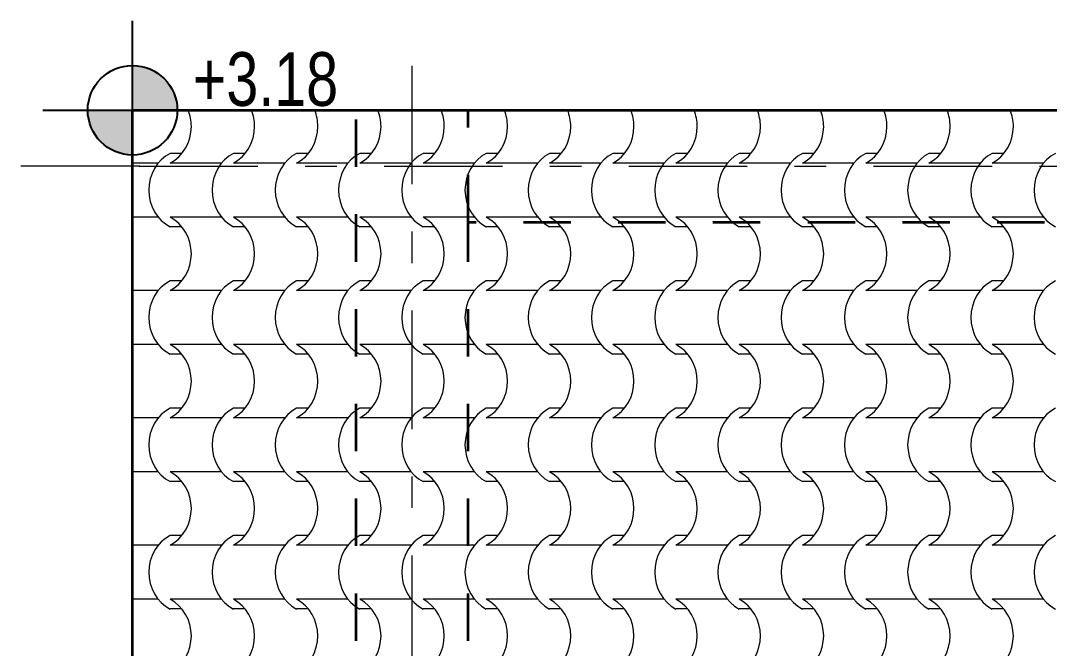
# Model space of a CAD drawing. Header units: millimetres. Extents: x -440 to 2671, y 0 to 297.
# Drawn here: x -371.82 to -325.85, y 210.46 to 238.5 of the extents above; entities that cross this region are included whole.
import ezdxf

# ---------------------------------------------------------------- set-up
doc = ezdxf.new("R2010")
doc.units = ezdxf.units.MM
doc.header["$MEASUREMENT"] = 0
doc.set_wipeout_variables(frame=1)
for name, pattern in [('- Двойно прекъснати линии', [10.936111, 5.291667, -2.116667, 1.411111, -2.116667]), ('- Прекъснати линия', [4.233333, 2.116667, -2.116667]), ('Wipeout_Contour', [1000, 0, -1000])]:
    doc.linetypes.add(name, pattern=pattern)
for name, color, linetype, lineweight, true_color in [('1', 7, 'Continuous', 13, 0x2b2b2b), ('58', 7, 'Continuous', 25, 0xdf0000), ('65', 7, 'Continuous', 20, 0x4e4e4e)]:
    doc.layers.add(name, color=color, linetype=linetype, lineweight=lineweight, true_color=true_color)
doc.layers.add('102', color=254, linetype='Continuous', lineweight=15)
doc.layers.add('41', color=7, linetype='Continuous', lineweight=35)
doc.styles.add('GENERATED_STYLE_6', font='GOTHIC.TTF')

# ---------------------------------------------------------------- blocks, each defined once
blk = doc.blocks.new('*X44')
at = {"layer": '102', "color": 254, "linetype": 'Continuous', "lineweight": 15}
for p, q in [((75.578, 232.571), (75.051, 232.571)), ((78.403, 232.571), (77.876, 232.571)), ((81.228, 232.571), (80.702, 232.571)), ((84.054, 232.571), (83.527, 232.571)), ((86.879, 232.571), (86.352, 232.571)), ((89.705, 232.571), (89.178, 232.571)), ((92.53, 232.571), (92.003, 232.571)), ((95.355, 232.571), (94.829, 232.571)), ((98.181, 232.571), (97.654, 232.571)), ((101.006, 232.571), (100.479, 232.571)), ((103.832, 232.571), (103.305, 232.571)), ((106.657, 232.571), (106.13, 232.571)), ((109.482, 232.571), (108.956, 232.571)), ((112.308, 232.571), (111.781, 232.571)), ((74.517, 232.131), (73.371, 232.131)), ((76.197, 232.131), (75.051, 232.131)), ((77.343, 232.131), (76.197, 232.131)), ((79.022, 232.131), (77.876, 232.131)), ((80.168, 232.131), (79.022, 232.131)), ((81.848, 232.131), (80.702, 232.131)), ((82.993, 232.131), (81.848, 232.131)), ((84.673, 232.131), (83.527, 232.131)), ((85.819, 232.131), (84.673, 232.131)), ((87.498, 232.131), (86.352, 232.131)), ((88.644, 232.131), (87.498, 232.131)), ((90.324, 232.131), (89.178, 232.131)), ((91.47, 232.131), (90.324, 232.131)), ((93.149, 232.131), (92.003, 232.131)), ((94.295, 232.131), (93.149, 232.131)), ((95.974, 232.131), (94.829, 232.131)), ((97.12, 232.131), (95.974, 232.131)), ((98.8, 232.131), (97.654, 232.131)), ((99.946, 232.131), (98.8, 232.131)), ((101.625, 232.131), (100.479, 232.131)), ((102.771, 232.131), (101.625, 232.131)), ((104.451, 232.131), (103.305, 232.131)), ((105.597, 232.131), (104.451, 232.131)), ((107.276, 232.131), (106.13, 232.131)), ((108.422, 232.131), (107.276, 232.131)), ((110.101, 232.131), (108.956, 232.131)), ((111.247, 232.131), (110.101, 232.131)), ((112.927, 232.131), (111.781, 232.131)), ((114.073, 232.131), (112.927, 232.131)), ((74.517, 229.726), (73.371, 229.726)), ((76.197, 229.726), (75.051, 229.726)), ((77.343, 229.726), (76.197, 229.726)), ((79.022, 229.726), (77.876, 229.726)), ((80.168, 229.726), (79.022, 229.726)), ((81.848, 229.726), (80.702, 229.726)), ((82.993, 229.726), (81.848, 229.726)), ((84.673, 229.726), (83.527, 229.726)), ((85.819, 229.726), (84.673, 229.726)), ((87.498, 229.726), (86.352, 229.726)), ((88.644, 229.726), (87.498, 229.726)), ((90.324, 229.726), (89.178, 229.726)), ((91.47, 229.726), (90.324, 229.726)), ((93.149, 229.726), (92.003, 229.726)), ((94.295, 229.726), (93.149, 229.726)), ((95.974, 229.726), (94.829, 229.726)), ((97.12, 229.726), (95.974, 229.726)), ((98.8, 229.726), (97.654, 229.726)), ((99.946, 229.726), (98.8, 229.726)), ((101.625, 229.726), (100.479, 229.726)), ((102.771, 229.726), (101.625, 229.726)), ((104.451, 229.726), (103.305, 229.726)), ((105.597, 229.726), (104.451, 229.726)), ((107.276, 229.726), (106.13, 229.726)), ((108.422, 229.726), (107.276, 229.726)), ((110.101, 229.726), (108.956, 229.726)), ((111.247, 229.726), (110.101, 229.726)), ((112.927, 229.726), (111.781, 229.726)), ((114.073, 229.726), (112.927, 229.726)), ((75.578, 229.286), (75.051, 229.286)), ((78.403, 229.286), (77.876, 229.286)), ((81.228, 229.286), (80.702, 229.286)), ((84.054, 229.286), (83.527, 229.286)), ((86.879, 229.286), (86.352, 229.286)), ((89.705, 229.286), (89.178, 229.286)), ((92.53, 229.286), (92.003, 229.286)), ((95.355, 229.286), (94.829, 229.286)), ((98.181, 229.286), (97.654, 229.286)), ((101.006, 229.286), (100.479, 229.286)), ((103.832, 229.286), (103.305, 229.286)), ((106.657, 229.286), (106.13, 229.286)), ((109.482, 229.286), (108.956, 229.286)), ((112.308, 229.286), (111.781, 229.286)), ((75.578, 226.881), (75.051, 226.881)), ((78.403, 226.881), (77.876, 226.881)), ((81.228, 226.881), (80.702, 226.881)), ((84.054, 226.881), (83.527, 226.881)), ((86.879, 226.881), (86.352, 226.881)), ((89.705, 226.881), (89.178, 226.881)), ((92.53, 226.881), (92.003, 226.881)), ((95.355, 226.881), (94.829, 226.881)), ((98.181, 226.881), (97.654, 226.881)), ((101.006, 226.881), (100.479, 226.881)), ((103.832, 226.881), (103.305, 226.881)), ((106.657, 226.881), (106.13, 226.881)), ((109.482, 226.881), (108.956, 226.881)), ((112.308, 226.881), (111.781, 226.881)), ((74.517, 226.441), (73.371, 226.441)), ((76.197, 226.441), (75.051, 226.441)), ((77.343, 226.441), (76.197, 226.441)), ((79.022, 226.441), (77.876, 226.441)), ((80.168, 226.441), (79.022, 226.441)), ((81.848, 226.441), (80.702, 226.441)), ((82.993, 226.441), (81.848, 226.441)), ((84.673, 226.441), (83.527, 226.441)), ((85.819, 226.441), (84.673, 226.441)), ((87.498, 226.441), (86.352, 226.441)), ((88.644, 226.441), (87.498, 226.441)), ((90.324, 226.441), (89.178, 226.441)), ((91.47, 226.441), (90.324, 226.441)), ((93.149, 226.441), (92.003, 226.441)), ((94.295, 226.441), (93.149, 226.441)), ((95.974, 226.441), (94.829, 226.441)), ((97.12, 226.441), (95.974, 226.441)), ((98.8, 226.441), (97.654, 226.441)), ((99.946, 226.441), (98.8, 226.441)), ((101.625, 226.441), (100.479, 226.441)), ((102.771, 226.441), (101.625, 226.441)), ((104.451, 226.441), (103.305, 226.441)), ((105.597, 226.441), (104.451, 226.441)), ((107.276, 226.441), (106.13, 226.441)), ((108.422, 226.441), (107.276, 226.441)), ((110.101, 226.441), (108.956, 226.441)), ((111.247, 226.441), (110.101, 226.441)), ((112.927, 226.441), (111.781, 226.441)), ((114.073, 226.441), (112.927, 226.441)), ((74.517, 224.036), (73.371, 224.036)), ((76.197, 224.036), (75.051, 224.036)), ((77.343, 224.036), (76.197, 224.036)), ((79.022, 224.036), (77.876, 224.036)), ((80.168, 224.036), (79.022, 224.036)), ((81.848, 224.036), (80.702, 224.036)), ((82.993, 224.036), (81.848, 224.036)), ((84.673, 224.036), (83.527, 224.036)), ((85.819, 224.036), (84.673, 224.036)), ((87.498, 224.036), (86.352, 224.036)), ((88.644, 224.036), (87.498, 224.036)), ((90.324, 224.036), (89.178, 224.036)), ((91.47, 224.036), (90.324, 224.036)), ((93.149, 224.036), (92.003, 224.036)), ((94.295, 224.036), (93.149, 224.036)), ((95.974, 224.036), (94.829, 224.036)), ((97.12, 224.036), (95.974, 224.036)), ((98.8, 224.036), (97.654, 224.036)), ((99.946, 224.036), (98.8, 224.036)), ((101.625, 224.036), (100.479, 224.036)), ((102.771, 224.036), (101.625, 224.036)), ((104.451, 224.036), (103.305, 224.036)), ((105.597, 224.036), (104.451, 224.036)), ((107.276, 224.036), (106.13, 224.036)), ((108.422, 224.036), (107.276, 224.036)), ((110.101, 224.036), (108.956, 224.036)), ((111.247, 224.036), (110.101, 224.036)), ((112.927, 224.036), (111.781, 224.036)), ((114.073, 224.036), (112.927, 224.036)), ((75.578, 223.596), (75.051, 223.596)), ((78.403, 223.596), (77.876, 223.596)), ((81.228, 223.596), (80.702, 223.596)), ((84.054, 223.596), (83.527, 223.596)), ((86.879, 223.596), (86.352, 223.596)), ((89.705, 223.596), (89.178, 223.596)), ((92.53, 223.596), (92.003, 223.596)), ((95.355, 223.596), (94.829, 223.596)), ((98.181, 223.596), (97.654, 223.596)), ((101.006, 223.596), (100.479, 223.596)), ((103.832, 223.596), (103.305, 223.596)), ((106.657, 223.596), (106.13, 223.596)), ((109.482, 223.596), (108.956, 223.596)), ((112.308, 223.596), (111.781, 223.596)), ((75.578, 221.191), (75.051, 221.191)), ((78.403, 221.191), (77.876, 221.191)), ((81.228, 221.191), (80.702, 221.191)), ((84.054, 221.191), (83.527, 221.191)), ((86.879, 221.191), (86.352, 221.191)), ((89.705, 221.191), (89.178, 221.191)), ((92.53, 221.191), (92.003, 221.191)), ((95.355, 221.191), (94.829, 221.191)), ((98.181, 221.191), (97.654, 221.191)), ((101.006, 221.191), (100.479, 221.191)), ((103.832, 221.191), (103.305, 221.191)), ((106.657, 221.191), (106.13, 221.191)), ((109.482, 221.191), (108.956, 221.191)), ((112.308, 221.191), (111.781, 221.191)), ((74.517, 220.751), (73.371, 220.751)), ((76.197, 220.751), (75.051, 220.751)), ((77.343, 220.751), (76.197, 220.751)), ((79.022, 220.751), (77.876, 220.751)), ((80.168, 220.751), (79.022, 220.751)), ((81.848, 220.751), (80.702, 220.751)), ((82.993, 220.751), (81.848, 220.751)), ((84.673, 220.751), (83.527, 220.751)), ((85.819, 220.751), (84.673, 220.751)), ((87.498, 220.751), (86.352, 220.751)), ((88.644, 220.751), (87.498, 220.751)), ((90.324, 220.751), (89.178, 220.751)), ((91.47, 220.751), (90.324, 220.751)), ((93.149, 220.751), (92.003, 220.751)), ((94.295, 220.751), (93.149, 220.751)), ((95.974, 220.751), (94.829, 220.751)), ((97.12, 220.751), (95.974, 220.751)), ((98.8, 220.751), (97.654, 220.751)), ((99.946, 220.751), (98.8, 220.751)), ((101.625, 220.751), (100.479, 220.751)), ((102.771, 220.751), (101.625, 220.751)), ((104.451, 220.751), (103.305, 220.751)), ((105.597, 220.751), (104.451, 220.751)), ((107.276, 220.751), (106.13, 220.751)), ((108.422, 220.751), (107.276, 220.751)), ((110.101, 220.751), (108.956, 220.751)), ((111.247, 220.751), (110.101, 220.751)), ((112.927, 220.751), (111.781, 220.751)), ((114.073, 220.751), (112.927, 220.751)), ((74.517, 218.347), (73.371, 218.347)), ((76.197, 218.347), (75.051, 218.347)), ((75.578, 217.907), (75.051, 217.907)), ((77.343, 218.347), (76.197, 218.347)), ((79.022, 218.347), (77.876, 218.347)), ((78.403, 217.907), (77.876, 217.907)), ((80.168, 218.347), (79.022, 218.347)), ((81.848, 218.347), (80.702, 218.347)), ((81.228, 217.907), (80.702, 217.907)), ((82.993, 218.347), (81.848, 218.347)), ((84.673, 218.347), (83.527, 218.347)), ((84.054, 217.907), (83.527, 217.907)), ((85.819, 218.347), (84.673, 218.347)), ((87.498, 218.347), (86.352, 218.347)), ((86.879, 217.907), (86.352, 217.907)), ((88.644, 218.347), (87.498, 218.347)), ((90.324, 218.347), (89.178, 218.347)), ((89.705, 217.907), (89.178, 217.907)), ((91.47, 218.347), (90.324, 218.347)), ((93.149, 218.347), (92.003, 218.347)), ((92.53, 217.907), (92.003, 217.907)), ((94.295, 218.347), (93.149, 218.347)), ((95.974, 218.347), (94.829, 218.347)), ((95.355, 217.907), (94.829, 217.907)), ((97.12, 218.347), (95.974, 218.347)), ((98.8, 218.347), (97.654, 218.347)), ((98.181, 217.907), (97.654, 217.907)), ((99.946, 218.347), (98.8, 218.347)), ((101.625, 218.347), (100.479, 218.347)), ((101.006, 217.907), (100.479, 217.907)), ((102.771, 218.347), (101.625, 218.347)), ((104.451, 218.347), (103.305, 218.347)), ((103.832, 217.907), (103.305, 217.907)), ((105.597, 218.347), (104.451, 218.347)), ((107.276, 218.347), (106.13, 218.347)), ((106.657, 217.907), (106.13, 217.907)), ((108.422, 218.347), (107.276, 218.347)), ((110.101, 218.347), (108.956, 218.347)), ((109.482, 217.907), (108.956, 217.907)), ((111.247, 218.347), (110.101, 218.347)), ((112.927, 218.347), (111.781, 218.347)), ((112.308, 217.907), (111.781, 217.907)), ((114.073, 218.347), (112.927, 218.347)), ((75.578, 215.502), (75.051, 215.502)), ((78.403, 215.502), (77.876, 215.502)), ((81.228, 215.502), (80.702, 215.502)), ((84.054, 215.502), (83.527, 215.502)), ((86.879, 215.502), (86.352, 215.502)), ((89.705, 215.502), (89.178, 215.502)), ((92.53, 215.502), (92.003, 215.502)), ((95.355, 215.502), (94.829, 215.502)), ((98.181, 215.502), (97.654, 215.502)), ((101.006, 215.502), (100.479, 215.502)), ((103.832, 215.502), (103.305, 215.502)), ((106.657, 215.502), (106.13, 215.502)), ((109.482, 215.502), (108.956, 215.502)), ((112.308, 215.502), (111.781, 215.502)), ((74.517, 215.062), (73.371, 215.062)), ((76.197, 215.062), (75.051, 215.062)), ((77.343, 215.062), (76.197, 215.062)), ((79.022, 215.062), (77.876, 215.062)), ((80.168, 215.062), (79.022, 215.062)), ((81.848, 215.062), (80.702, 215.062)), ((82.993, 215.062), (81.848, 215.062)), ((84.673, 215.062), (83.527, 215.062)), ((85.819, 215.062), (84.673, 215.062)), ((87.498, 215.062), (86.352, 215.062)), ((88.644, 215.062), (87.498, 215.062)), ((90.324, 215.062), (89.178, 215.062)), ((91.47, 215.062), (90.324, 215.062)), ((93.149, 215.062), (92.003, 215.062)), ((94.295, 215.062), (93.149, 215.062)), ((95.974, 215.062), (94.829, 215.062)), ((97.12, 215.062), (95.974, 215.062)), ((98.8, 215.062), (97.654, 215.062)), ((99.946, 215.062), (98.8, 215.062)), ((101.625, 215.062), (100.479, 215.062)), ((102.771, 215.062), (101.625, 215.062)), ((104.451, 215.062), (103.305, 215.062)), ((105.597, 215.062), (104.451, 215.062)), ((107.276, 215.062), (106.13, 215.062)), ((108.422, 215.062), (107.276, 215.062)), ((110.101, 215.062), (108.956, 215.062)), ((111.247, 215.062), (110.101, 215.062)), ((112.927, 215.062), (111.781, 215.062)), ((114.073, 215.062), (112.927, 215.062)), ((74.517, 212.657), (73.371, 212.657)), ((76.197, 212.657), (75.051, 212.657)), ((77.343, 212.657), (76.197, 212.657)), ((79.022, 212.657), (77.876, 212.657)), ((80.168, 212.657), (79.022, 212.657)), ((81.848, 212.657), (80.702, 212.657)), ((82.993, 212.657), (81.848, 212.657)), ((84.673, 212.657), (83.527, 212.657)), ((85.819, 212.657), (84.673, 212.657)), ((87.498, 212.657), (86.352, 212.657)), ((88.644, 212.657), (87.498, 212.657)), ((90.324, 212.657), (89.178, 212.657)), ((91.47, 212.657), (90.324, 212.657)), ((93.149, 212.657), (92.003, 212.657)), ((94.295, 212.657), (93.149, 212.657)), ((95.974, 212.657), (94.829, 212.657)), ((97.12, 212.657), (95.974, 212.657)), ((98.8, 212.657), (97.654, 212.657)), ((99.946, 212.657), (98.8, 212.657)), ((101.625, 212.657), (100.479, 212.657)), ((102.771, 212.657), (101.625, 212.657)), ((104.451, 212.657), (103.305, 212.657)), ((105.597, 212.657), (104.451, 212.657)), ((107.276, 212.657), (106.13, 212.657)), ((108.422, 212.657), (107.276, 212.657)), ((110.101, 212.657), (108.956, 212.657)), ((111.247, 212.657), (110.101, 212.657)), ((112.927, 212.657), (111.781, 212.657)), ((114.073, 212.657), (112.927, 212.657)), ((75.578, 212.217), (75.051, 212.217)), ((78.403, 212.217), (77.876, 212.217)), ((81.228, 212.217), (80.702, 212.217)), ((84.054, 212.217), (83.527, 212.217)), ((86.879, 212.217), (86.352, 212.217)), ((89.705, 212.217), (89.178, 212.217)), ((92.53, 212.217), (92.003, 212.217)), ((95.355, 212.217), (94.829, 212.217)), ((98.181, 212.217), (97.654, 212.217)), ((101.006, 212.217), (100.479, 212.217)), ((103.832, 212.217), (103.305, 212.217)), ((106.657, 212.217), (106.13, 212.217)), ((109.482, 212.217), (108.956, 212.217)), ((112.308, 212.217), (111.781, 212.217))]:
    blk.add_line(p, q, dxfattribs=at)
for centre, major_axis, start_param, end_param in [((74.262, 233.768), (0, 1.849), 4.715365, 5.118345), ((77.088, 233.768), (0, 1.849), 4.715365, 5.118346), ((79.913, 233.768), (0, 1.849), 4.715365, 5.118346), ((82.738, 233.768), (0, 1.849), 4.715365, 5.118346), ((85.564, 233.768), (0, 1.849), 4.715365, 5.118347), ((88.389, 233.768), (0, 1.849), 4.715365, 5.118347), ((91.215, 233.768), (0, 1.849), 4.715365, 5.118347), ((94.04, 233.768), (0, 1.849), 4.715365, 5.118347), ((96.865, 233.768), (0, 1.849), 4.715365, 5.118348), ((99.691, 233.768), (0, 1.849), 4.715365, 5.118348), ((102.516, 233.768), (0, 1.849), 4.715365, 5.118348), ((105.342, 233.768), (0, 1.849), 4.715365, 5.118349), ((108.167, 233.768), (0, 1.849), 4.715365, 5.118349), ((110.992, 233.768), (0, 1.849), 4.715365, 5.118349), ((74.262, 233.779), (0, 1.849), 3.612631, 4.709413), ((77.088, 233.779), (0, 1.849), 3.612631, 4.709413), ((79.913, 233.779), (0, 1.849), 3.612631, 4.709413), ((82.738, 233.779), (0, 1.849), 3.612631, 4.709413), ((85.564, 233.779), (0, 1.849), 3.612631, 4.709413), ((88.389, 233.779), (0, 1.849), 3.612631, 4.709413), ((91.215, 233.779), (0, 1.849), 3.612631, 4.709413), ((94.04, 233.779), (0, 1.849), 3.612631, 4.709413), ((96.865, 233.779), (0, 1.849), 3.612631, 4.709413), ((99.691, 233.779), (0, 1.849), 3.612631, 4.709413), ((102.516, 233.779), (0, 1.849), 3.612631, 4.709413), ((105.342, 233.779), (0, 1.849), 3.612631, 4.709413), ((108.167, 233.779), (0, 1.849), 3.612631, 4.709413), ((110.992, 233.779), (0, 1.849), 3.612631, 4.709413), ((75.827, 230.928), (0, 1.839), 0.466079, 2.675513), ((78.653, 230.928), (0, 1.839), 0.466079, 2.675513), ((81.478, 230.928), (0, 1.839), 0.466079, 2.675513), ((84.303, 230.928), (0, 1.839), 0.466079, 2.675513), ((87.129, 230.928), (0, 1.839), 0.466079, 2.675513), ((89.954, 230.928), (0, 1.839), 0.466079, 2.675513), ((92.78, 230.928), (0, 1.839), 0.466079, 2.675513), ((95.605, 230.928), (0, 1.839), 0.466079, 2.675513), ((98.43, 230.928), (0, 1.839), 0.466079, 2.675513), ((101.256, 230.928), (0, 1.839), 0.466079, 2.675513), ((104.081, 230.928), (0, 1.839), 0.466079, 2.675513), ((106.907, 230.928), (0, 1.839), 0.466079, 2.675513), ((109.732, 230.928), (0, 1.839), 0.466079, 2.675513), ((112.557, 230.928), (0, 1.839), 0.466079, 2.675513), ((115.383, 230.928), (0, 1.839), 0.466079, 2.675513), ((74.262, 228.078), (0, 1.849), 4.715365, 5.812147), ((77.088, 228.078), (0, 1.849), 4.715365, 5.812147), ((79.913, 228.078), (0, 1.849), 4.715365, 5.812147), ((82.738, 228.078), (0, 1.849), 4.715365, 5.812147), ((85.564, 228.078), (0, 1.849), 4.715365, 5.812147), ((88.389, 228.078), (0, 1.849), 4.715365, 5.812147), ((91.215, 228.078), (0, 1.849), 4.715365, 5.812147), ((94.04, 228.078), (0, 1.849), 4.715365, 5.812147), ((96.865, 228.078), (0, 1.849), 4.715365, 5.812147), ((99.691, 228.078), (0, 1.849), 4.715365, 5.812147), ((102.516, 228.078), (0, 1.849), 4.715365, 5.812147), ((105.342, 228.078), (0, 1.849), 4.715365, 5.812147), ((108.167, 228.078), (0, 1.849), 4.715365, 5.812147), ((110.992, 228.078), (0, 1.849), 4.715365, 5.812147), ((74.262, 228.089), (0, 1.849), 3.612631, 4.709413), ((77.088, 228.089), (0, 1.849), 3.612631, 4.709413), ((79.913, 228.089), (0, 1.849), 3.612631, 4.709413), ((82.738, 228.089), (0, 1.849), 3.612631, 4.709413), ((85.564, 228.089), (0, 1.849), 3.612631, 4.709413), ((88.389, 228.089), (0, 1.849), 3.612631, 4.709413), ((91.215, 228.089), (0, 1.849), 3.612631, 4.709413), ((94.04, 228.089), (0, 1.849), 3.612631, 4.709413), ((96.865, 228.089), (0, 1.849), 3.612631, 4.709413), ((99.691, 228.089), (0, 1.849), 3.612631, 4.709413), ((102.516, 228.089), (0, 1.849), 3.612631, 4.709413), ((105.342, 228.089), (0, 1.849), 3.612631, 4.709413), ((108.167, 228.089), (0, 1.849), 3.612631, 4.709413), ((110.992, 228.089), (0, 1.849), 3.612631, 4.709413), ((75.827, 225.239), (0, 1.839), 0.466079, 2.675513), ((78.653, 225.239), (0, 1.839), 0.466079, 2.675513), ((81.478, 225.239), (0, 1.839), 0.466079, 2.675513), ((84.303, 225.239), (0, 1.839), 0.466079, 2.675513), ((87.129, 225.239), (0, 1.839), 0.466079, 2.675513), ((89.954, 225.239), (0, 1.839), 0.466079, 2.675513), ((92.78, 225.239), (0, 1.839), 0.466079, 2.675513), ((95.605, 225.239), (0, 1.839), 0.466079, 2.675513), ((98.43, 225.239), (0, 1.839), 0.466079, 2.675513), ((101.256, 225.239), (0, 1.839), 0.466079, 2.675513), ((104.081, 225.239), (0, 1.839), 0.466079, 2.675513), ((106.907, 225.239), (0, 1.839), 0.466079, 2.675513), ((109.732, 225.239), (0, 1.839), 0.466079, 2.675513), ((112.557, 225.239), (0, 1.839), 0.466079, 2.675513), ((115.383, 225.239), (0, 1.839), 0.466079, 2.675513), ((74.262, 222.388), (0, 1.849), 4.715365, 5.812147), ((77.088, 222.388), (0, 1.849), 4.715365, 5.812147), ((79.913, 222.388), (0, 1.849), 4.715365, 5.812147), ((82.738, 222.388), (0, 1.849), 4.715365, 5.812147), ((85.564, 222.388), (0, 1.849), 4.715365, 5.812147), ((88.389, 222.388), (0, 1.849), 4.715365, 5.812147), ((91.215, 222.388), (0, 1.849), 4.715365, 5.812147), ((94.04, 222.388), (0, 1.849), 4.715365, 5.812147), ((96.865, 222.388), (0, 1.849), 4.715365, 5.812147), ((99.691, 222.388), (0, 1.849), 4.715365, 5.812147), ((102.516, 222.388), (0, 1.849), 4.715365, 5.812147), ((105.342, 222.388), (0, 1.849), 4.715365, 5.812147), ((108.167, 222.388), (0, 1.849), 4.715365, 5.812147), ((110.992, 222.388), (0, 1.849), 4.715365, 5.812147), ((74.262, 222.399), (0, 1.849), 3.612631, 4.709413), ((77.088, 222.399), (0, 1.849), 3.612631, 4.709413), ((79.913, 222.399), (0, 1.849), 3.612631, 4.709413), ((82.738, 222.399), (0, 1.849), 3.612631, 4.709413), ((85.564, 222.399), (0, 1.849), 3.612631, 4.709413), ((88.389, 222.399), (0, 1.849), 3.612631, 4.709413), ((91.215, 222.399), (0, 1.849), 3.612631, 4.709413), ((94.04, 222.399), (0, 1.849), 3.612631, 4.709413), ((96.865, 222.399), (0, 1.849), 3.612631, 4.709413), ((99.691, 222.399), (0, 1.849), 3.612631, 4.709413), ((102.516, 222.399), (0, 1.849), 3.612631, 4.709413), ((105.342, 222.399), (0, 1.849), 3.612631, 4.709413), ((108.167, 222.399), (0, 1.849), 3.612631, 4.709413), ((110.992, 222.399), (0, 1.849), 3.612631, 4.709413), ((75.827, 219.549), (0, 1.839), 0.466079, 2.675513), ((78.653, 219.549), (0, 1.839), 0.466079, 2.675513), ((81.478, 219.549), (0, 1.839), 0.466079, 2.675513), ((84.303, 219.549), (0, 1.839), 0.466079, 2.675513), ((87.129, 219.549), (0, 1.839), 0.466079, 2.675513), ((89.954, 219.549), (0, 1.839), 0.466079, 2.675513), ((92.78, 219.549), (0, 1.839), 0.466079, 2.675513), ((95.605, 219.549), (0, 1.839), 0.466079, 2.675513), ((98.43, 219.549), (0, 1.839), 0.466079, 2.675513), ((101.256, 219.549), (0, 1.839), 0.466079, 2.675513), ((104.081, 219.549), (0, 1.839), 0.466079, 2.675513), ((106.907, 219.549), (0, 1.839), 0.466079, 2.675513), ((109.732, 219.549), (0, 1.839), 0.466079, 2.675513), ((112.557, 219.549), (0, 1.839), 0.466079, 2.675513), ((115.383, 219.549), (0, 1.839), 0.466079, 2.675513), ((74.262, 216.699), (0, 1.849), 4.715365, 5.812147), ((77.088, 216.699), (0, 1.849), 4.715365, 5.812147), ((79.913, 216.699), (0, 1.849), 4.715365, 5.812147), ((82.738, 216.699), (0, 1.849), 4.715365, 5.812147), ((85.564, 216.699), (0, 1.849), 4.715365, 5.812147), ((88.389, 216.699), (0, 1.849), 4.715365, 5.812147), ((91.215, 216.699), (0, 1.849), 4.715365, 5.812147), ((94.04, 216.699), (0, 1.849), 4.715365, 5.812147), ((96.865, 216.699), (0, 1.849), 4.715365, 5.812147), ((99.691, 216.699), (0, 1.849), 4.715365, 5.812147), ((102.516, 216.699), (0, 1.849), 4.715365, 5.812147), ((105.342, 216.699), (0, 1.849), 4.715365, 5.812147), ((108.167, 216.699), (0, 1.849), 4.715365, 5.812147), ((110.992, 216.699), (0, 1.849), 4.715365, 5.812147), ((74.262, 216.71), (0, 1.849), 3.612631, 4.709413), ((77.088, 216.71), (0, 1.849), 3.612631, 4.709413), ((79.913, 216.71), (0, 1.849), 3.612631, 4.709413), ((82.738, 216.71), (0, 1.849), 3.612631, 4.709413), ((85.564, 216.71), (0, 1.849), 3.612631, 4.709413), ((88.389, 216.71), (0, 1.849), 3.612631, 4.709413), ((91.215, 216.71), (0, 1.849), 3.612631, 4.709413), ((94.04, 216.71), (0, 1.849), 3.612631, 4.709413), ((96.865, 216.71), (0, 1.849), 3.612631, 4.709413), ((99.691, 216.71), (0, 1.849), 3.612631, 4.709413), ((102.516, 216.71), (0, 1.849), 3.612631, 4.709413), ((105.342, 216.71), (0, 1.849), 3.612631, 4.709413), ((108.167, 216.71), (0, 1.849), 3.612631, 4.709413), ((110.992, 216.71), (0, 1.849), 3.612631, 4.709413), ((75.827, 213.859), (0, 1.839), 0.466079, 2.675513), ((78.653, 213.859), (0, 1.839), 0.466079, 2.675513), ((81.478, 213.859), (0, 1.839), 0.466079, 2.675513), ((84.303, 213.859), (0, 1.839), 0.466079, 2.675513), ((87.129, 213.859), (0, 1.839), 0.466079, 2.675513), ((89.954, 213.859), (0, 1.839), 0.466079, 2.675513), ((92.78, 213.859), (0, 1.839), 0.466079, 2.675513), ((95.605, 213.859), (0, 1.839), 0.466079, 2.675513), ((98.43, 213.859), (0, 1.839), 0.466079, 2.675513), ((101.256, 213.859), (0, 1.839), 0.466079, 2.675513), ((104.081, 213.859), (0, 1.839), 0.466079, 2.675513), ((106.907, 213.859), (0, 1.839), 0.466079, 2.675513), ((109.732, 213.859), (0, 1.839), 0.466079, 2.675513), ((112.557, 213.859), (0, 1.839), 0.466079, 2.675513), ((115.383, 213.859), (0, 1.839), 0.466079, 2.675513), ((74.262, 211.009), (0, 1.849), 4.715365, 5.812147), ((77.088, 211.009), (0, 1.849), 4.715365, 5.812147), ((79.913, 211.009), (0, 1.849), 4.715365, 5.812147), ((82.738, 211.009), (0, 1.849), 4.715365, 5.812147), ((85.564, 211.009), (0, 1.849), 4.715365, 5.812147), ((88.389, 211.009), (0, 1.849), 4.715365, 5.812147), ((91.215, 211.009), (0, 1.849), 4.715365, 5.812147), ((94.04, 211.009), (0, 1.849), 4.715365, 5.812147), ((96.865, 211.009), (0, 1.849), 4.715365, 5.812147), ((99.691, 211.009), (0, 1.849), 4.715365, 5.812147), ((102.516, 211.009), (0, 1.849), 4.715365, 5.812147), ((105.342, 211.009), (0, 1.849), 4.715365, 5.812147), ((108.167, 211.009), (0, 1.849), 4.715365, 5.812147), ((110.992, 211.009), (0, 1.849), 4.715365, 5.812147), ((74.262, 211.02), (0, 1.849), 3.612631, 4.709413), ((77.088, 211.02), (0, 1.849), 3.612631, 4.709413), ((79.913, 211.02), (0, 1.849), 3.612631, 4.709413), ((82.738, 211.02), (0, 1.849), 3.612631, 4.709413), ((85.564, 211.02), (0, 1.849), 3.612631, 4.709413), ((88.389, 211.02), (0, 1.849), 3.612631, 4.709413), ((91.215, 211.02), (0, 1.849), 3.612631, 4.709413), ((94.04, 211.02), (0, 1.849), 3.612631, 4.709413), ((96.865, 211.02), (0, 1.849), 3.612631, 4.709413), ((99.691, 211.02), (0, 1.849), 3.612631, 4.709413), ((102.516, 211.02), (0, 1.849), 3.612631, 4.709413), ((105.342, 211.02), (0, 1.849), 3.612631, 4.709413), ((108.167, 211.02), (0, 1.849), 3.612631, 4.709413), ((110.992, 211.02), (0, 1.849), 3.612631, 4.709413)]:
    blk.add_ellipse(centre, major_axis=major_axis, ratio=0.939693, start_param=start_param, end_param=end_param, dxfattribs=at)

msp = doc.modelspace()

# ---------------------------------------------------------------- wipeouts: each hides what was drawn before it
at = {"color": 254, "linetype": 'Wipeout_Contour', "lineweight": 0, "ltscale": 1131.990195}
msp.add_wipeout([(-366.817, 96.498), (-246.817, 96.498), (-231.817, 111.498), (-231.817, 234.498), (-366.817, 234.498)], dxfattribs=at)

# ---------------------------------------------------------------- next in the draw order: hatches: boundary and pattern name
at = {"layer": '58', "linetype": 'Continuous', "lineweight": 25, "true_color": 0xdf0000}
for points in [[(-366.817, 234.498), (-364.817, 234.498), (-364.969, 235.263), (-365.403, 235.912), (-366.051, 236.346), (-366.817, 236.498)], [(-366.817, 234.498), (-368.817, 234.498), (-368.665, 233.732), (-368.231, 233.084), (-367.582, 232.65), (-366.817, 232.498)]]:
    msp.add_hatch(color=12, dxfattribs=at).paths.add_polyline_path(points)

# ---------------------------------------------------------------- next in the draw order: linework, layer by layer
at = {"layer": '1', "linetype": '- Двойно прекъснати линии', "lineweight": 13}
for p, q in [((-354.317, 89.024), (-354.317, 238.503)), ((-366.512, 231.998), (-386.512, 231.998)), ((-366.512, 231.998), (-72.802, 231.998))]:
    msp.add_line(p, q, dxfattribs=at)
at = {"layer": '1', "color": 250, "linetype": '- Двойно прекъснати линии', "lineweight": 13, "true_color": 0x2b2b2b}
msp.add_point((-366.512, 231.998), dxfattribs=at)
msp.add_point((-366.512, 231.998), dxfattribs=at)
at = {"layer": '41', "color": 7, "linetype": 'Continuous', "lineweight": 35, "flags": 128}
for points in [[(-366.817, 234.498), (-231.817, 234.498)], [(-366.817, 96.498), (-366.817, 234.498)]]:
    msp.add_lwpolyline(points, dxfattribs=at)
at = {"layer": '41', "color": 7, "linetype": '- Прекъснати линия', "lineweight": 35, "flags": 128}
for points in [[(-356.817, 96.498), (-356.817, 234.498), (-80.817, 234.498), (-80.817, 96.498)], [(-351.817, 229.498), (-351.817, 234.498)], [(-351.817, 96.498), (-351.817, 229.498), (-116.817, 229.498)]]:
    msp.add_lwpolyline(points, dxfattribs=at)
at = {"layer": '58', "color": 12, "linetype": 'Continuous', "lineweight": 25, "true_color": 0xdf0000}
for p, q in [((-366.817, 230.498), (-366.817, 238.498)), ((-370.817, 234.498), (-362.817, 234.498))]:
    msp.add_line(p, q, dxfattribs=at)
msp.add_circle((-366.817, 234.498), 2, dxfattribs=at)

# ---------------------------------------------------------------- next in the draw order: block references
at = {"layer": '65', "color": 251, "linetype": 'Continuous', "lineweight": 20, "true_color": 0x4e4e4e}
msp.add_blockref('*X44', (-440.188, 0), dxfattribs=at)

# ---------------------------------------------------------------- next in the draw order: texts
at = {"layer": '1', "linetype": 'Continuous', "lineweight": 13, "insert": (-364.125, 234.658), "char_height": 2.4, "attachment_point": 7, "style": 'GENERATED_STYLE_6'}
msp.add_mtext('\\A1;{\\W0.800000x;\\pql;\\fCentury Gothic|b0|i0|c0|p34;+3.18}', dxfattribs=at)

doc.saveas('drawing.dxf')
